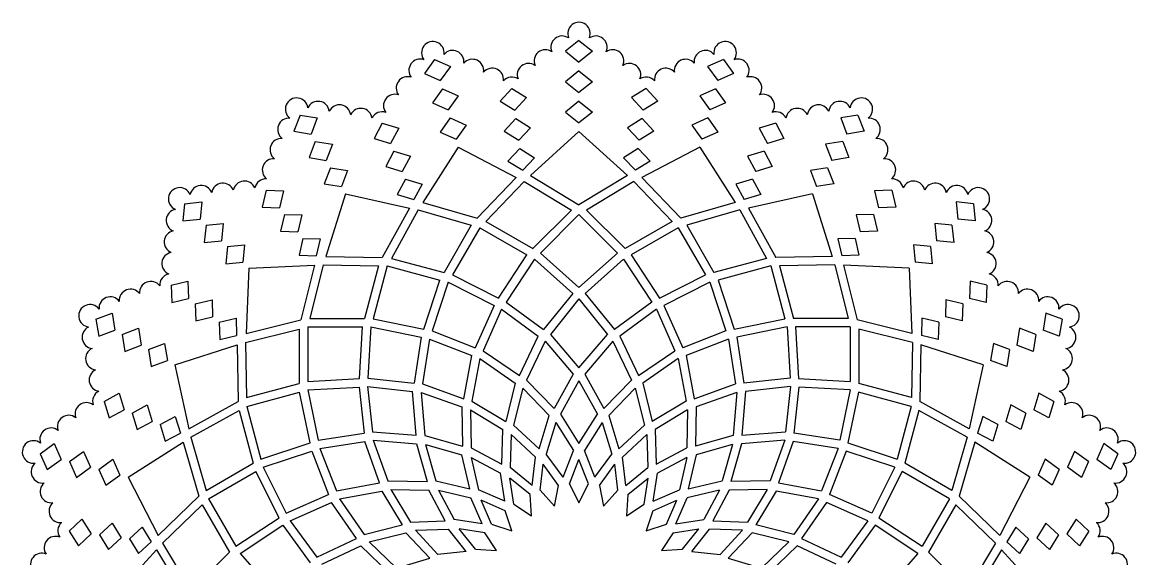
# Model space of a CAD drawing. Extents: x -93 to 331, y 65 to 273.
# Drawn here: x -89.9 to 107.3, y 178.2 to 273.2 of the extents above; entities that cross this region are included whole.
import ezdxf

# ---------------------------------------------------------------- set-up
doc = ezdxf.new("R2010")
doc.units = 0
doc.layers.get('0').update_dxf_attribs({"linetype": 'CONTINUOUS'})

msp = doc.modelspace()

# ---------------------------------------------------------------- linework, layer by layer
for p, q in [((8.71, 270.02), (6.34, 268.09)), ((8.71, 270.02), (11.08, 268.09)), ((-16.86, 266.66), (-18.65, 264.17)), ((-16.86, 266.66), (-14.06, 265.4)), ((6.34, 268.09), (8.71, 266.15)), ((11.08, 268.09), (8.71, 266.15)), ((34.28, 266.66), (31.49, 265.4)), ((34.28, 266.66), (36.07, 264.17)), ((-14.06, 265.4), (-15.85, 262.92)), ((8.71, 264.65), (6.34, 262.71)), ((8.71, 264.65), (11.08, 262.71)), ((31.49, 265.4), (33.28, 262.92)), ((-18.65, 264.17), (-15.85, 262.92)), ((6.34, 262.71), (8.71, 260.78)), ((11.08, 262.71), (8.71, 260.78)), ((36.07, 264.17), (33.28, 262.92)), ((-15.47, 261.47), (-17.26, 258.98)), ((-15.47, 261.47), (-12.67, 260.21)), ((-3.17, 261.5), (-5.27, 259.27)), ((-3.17, 261.5), (-0.57, 259.89)), ((20.59, 261.5), (17.99, 259.89)), ((20.59, 261.5), (22.69, 259.27)), ((32.89, 261.47), (30.09, 260.21)), ((32.89, 261.47), (34.68, 258.98)), ((-17.26, 258.98), (-14.46, 257.73)), ((-12.67, 260.21), (-14.46, 257.73)), ((-5.27, 259.27), (-2.67, 257.66)), ((-0.57, 259.89), (-2.67, 257.66)), ((8.71, 259.28), (6.34, 257.34)), ((8.71, 259.28), (11.08, 257.34)), ((17.99, 259.89), (20.09, 257.66)), ((22.69, 259.27), (20.09, 257.66)), ((30.09, 260.21), (31.88, 257.73)), ((34.68, 258.98), (31.88, 257.73)), ((-40.68, 256.79), (-41.77, 253.93)), ((-40.68, 256.79), (-37.66, 256.3)), ((6.34, 257.34), (8.71, 255.41)), ((11.08, 257.34), (8.71, 255.41)), ((58.1, 256.79), (55.08, 256.3)), ((58.1, 256.79), (59.19, 253.93)), ((-37.66, 256.3), (-38.75, 253.44)), ((-26.13, 255.35), (-27.58, 252.65)), ((-26.13, 255.35), (-23.2, 254.47)), ((-23.2, 254.47), (-24.65, 251.77)), ((-14.08, 256.28), (-15.87, 253.79)), ((-14.08, 256.28), (-11.28, 255.02)), ((-11.28, 255.02), (-13.07, 252.54)), ((-2.47, 256.17), (-4.57, 253.94)), ((-2.47, 256.17), (0.13, 254.56)), ((0.13, 254.56), (-1.97, 252.33)), ((19.89, 256.17), (17.29, 254.56)), ((17.29, 254.56), (19.39, 252.33)), ((19.89, 256.17), (21.99, 253.94)), ((31.5, 256.28), (28.7, 255.02)), ((28.7, 255.02), (30.49, 252.54)), ((31.5, 256.28), (33.29, 253.79)), ((43.55, 255.35), (40.62, 254.47)), ((40.62, 254.47), (42.07, 251.77)), ((43.55, 255.35), (45, 252.65)), ((55.08, 256.3), (56.17, 253.44)), ((-41.77, 253.93), (-38.75, 253.44)), ((-27.58, 252.65), (-24.65, 251.77)), ((-15.87, 253.79), (-13.07, 252.54)), ((-4.57, 253.94), (-1.97, 252.33)), ((8.71, 253.91), (0.15, 246.07)), ((8.71, 253.91), (17.27, 246.07)), ((21.99, 253.94), (19.39, 252.33)), ((33.29, 253.79), (30.49, 252.54)), ((45, 252.65), (42.07, 251.77)), ((59.19, 253.93), (56.17, 253.44)), ((-38, 252.14), (-39.08, 249.27)), ((-38, 252.14), (-34.97, 251.65)), ((-34.97, 251.65), (-36.06, 248.78)), ((-12.69, 251.09), (-18.93, 241.31)), ((-12.69, 251.09), (-2.39, 245.74)), ((-1.77, 250.85), (-3.87, 248.62)), ((-1.77, 250.85), (0.83, 249.24)), ((19.19, 250.85), (16.59, 249.24)), ((19.19, 250.85), (21.29, 248.62)), ((30.11, 251.09), (19.81, 245.74)), ((30.11, 251.09), (36.35, 241.31)), ((55.42, 252.14), (52.39, 251.65)), ((52.39, 251.65), (53.48, 248.78)), ((55.42, 252.14), (56.5, 249.27)), ((-39.08, 249.27), (-36.06, 248.78)), ((-24.07, 250.38), (-25.52, 247.69)), ((-24.07, 250.38), (-21.14, 249.5)), ((-21.14, 249.5), (-22.59, 246.81)), ((-3.87, 248.62), (-1.26, 247.01)), ((0.83, 249.24), (-1.26, 247.01)), ((16.59, 249.24), (18.69, 247.01)), ((21.29, 248.62), (18.69, 247.01)), ((41.49, 250.38), (38.56, 249.5)), ((38.56, 249.5), (40.01, 246.81)), ((41.49, 250.38), (42.94, 247.69)), ((56.5, 249.27), (53.48, 248.78)), ((-35.31, 247.48), (-36.4, 244.62)), ((-35.31, 247.48), (-32.29, 246.99)), ((-32.29, 246.99), (-33.37, 244.13)), ((-25.52, 247.69), (-22.59, 246.81)), ((42.94, 247.69), (40.01, 246.81)), ((52.73, 247.48), (49.71, 246.99)), ((49.71, 246.99), (50.79, 244.13)), ((52.73, 247.48), (53.82, 244.62)), ((-36.4, 244.62), (-33.37, 244.13)), ((-22.02, 245.42), (-23.47, 242.72)), ((-22.02, 245.42), (-19.08, 244.54)), ((-19.08, 244.54), (-20.54, 241.84)), ((-2.39, 245.74), (-9.32, 238.54)), ((-1, 245.02), (-7.8, 237.96)), ((-1, 245.02), (7.39, 239.96)), ((0.15, 246.07), (8.71, 240.92)), ((17.27, 246.07), (8.71, 240.92)), ((18.42, 245.02), (10.03, 239.96)), ((18.42, 245.02), (25.22, 237.96)), ((19.81, 245.74), (26.74, 238.54)), ((39.44, 245.42), (36.5, 244.54)), ((36.5, 244.54), (37.96, 241.84)), ((39.44, 245.42), (40.89, 242.72)), ((53.82, 244.62), (50.79, 244.13)), ((-46.71, 243.47), (-47.41, 240.48)), ((-46.71, 243.47), (-43.65, 243.37)), ((-43.65, 243.37), (-44.35, 240.39)), ((-32.62, 242.83), (-36.12, 231.77)), ((-32.62, 242.83), (-21.29, 240.33)), ((-23.47, 242.72), (-20.54, 241.84)), ((40.89, 242.72), (37.96, 241.84)), ((50.04, 242.83), (38.71, 240.33)), ((50.04, 242.83), (53.54, 231.77)), ((64.13, 243.47), (61.07, 243.37)), ((61.07, 243.37), (61.77, 240.39)), ((64.13, 243.47), (64.83, 240.48)), ((-61.14, 241.09), (-61.45, 238.04)), ((-61.14, 241.09), (-58.09, 241.4)), ((-58.09, 241.4), (-58.4, 238.35)), ((-18.93, 241.31), (-9.32, 238.54)), ((36.35, 241.31), (26.74, 238.54)), ((75.51, 241.4), (75.82, 238.35)), ((78.56, 241.09), (75.51, 241.4)), ((78.56, 241.09), (78.87, 238.04)), ((-47.41, 240.48), (-44.35, 240.39)), ((-43.44, 239.2), (-44.14, 236.22)), ((-43.44, 239.2), (-40.38, 239.11)), ((-40.38, 239.11), (-41.08, 236.13)), ((-21.29, 240.33), (-26.13, 231.58)), ((-19.77, 239.99), (-24.51, 231.42)), ((-19.77, 239.99), (-10.36, 237.28)), ((7.39, 239.96), (0.56, 233.15)), ((8.71, 239.17), (1.87, 232.33)), ((8.71, 239.17), (15.55, 232.33)), ((10.03, 239.96), (16.86, 233.15)), ((37.19, 239.99), (27.78, 237.28)), ((37.19, 239.99), (41.93, 231.42)), ((38.71, 240.33), (43.55, 231.58)), ((60.86, 239.2), (57.8, 239.11)), ((57.8, 239.11), (58.5, 236.13)), ((60.86, 239.2), (61.56, 236.22)), ((64.83, 240.48), (61.77, 240.39)), ((-61.45, 238.04), (-58.4, 238.35)), ((-57.34, 237.29), (-57.65, 234.24)), ((-57.34, 237.29), (-54.3, 237.6)), ((-54.3, 237.6), (-54.6, 234.55)), ((-10.36, 237.28), (-15.18, 228.93)), ((-8.87, 236.85), (-13.71, 228.48)), ((-8.87, 236.85), (-0.5, 232.02)), ((-7.8, 237.96), (0.56, 233.15)), ((25.22, 237.96), (16.86, 233.15)), ((26.29, 236.85), (17.92, 232.02)), ((26.29, 236.85), (31.13, 228.48)), ((27.78, 237.28), (32.61, 228.93)), ((71.72, 237.6), (72.02, 234.55)), ((74.76, 237.29), (71.72, 237.6)), ((74.76, 237.29), (75.07, 234.24)), ((78.87, 238.04), (75.82, 238.35)), ((-44.14, 236.22), (-41.08, 236.13)), ((-40.17, 234.94), (-40.87, 231.96)), ((-40.17, 234.94), (-37.11, 234.85)), ((-37.11, 234.85), (-37.81, 231.87)), ((57.59, 234.94), (54.53, 234.85)), ((54.53, 234.85), (55.23, 231.87)), ((57.59, 234.94), (58.29, 231.96)), ((61.56, 236.22), (58.5, 236.13)), ((-57.65, 234.24), (-54.6, 234.55)), ((-53.54, 233.49), (-53.85, 230.45)), ((-53.54, 233.49), (-50.5, 233.8)), ((-50.5, 233.8), (-50.8, 230.75)), ((70.96, 233.49), (67.92, 233.8)), ((67.92, 233.8), (68.22, 230.75)), ((70.96, 233.49), (71.27, 230.45)), ((75.07, 234.24), (72.02, 234.55)), ((-53.85, 230.45), (-50.8, 230.75)), ((-40.87, 231.96), (-37.81, 231.87)), ((-36.12, 231.77), (-26.13, 231.58)), ((-24.51, 231.42), (-15.18, 228.93)), ((-5.52, 224.35), (-0.5, 232.02)), ((0.81, 231.27), (-4.18, 223.67)), ((0.81, 231.27), (7.59, 225.22)), ((1.87, 232.33), (8.71, 226.23)), ((8.71, 226.23), (15.55, 232.33)), ((16.61, 231.27), (9.83, 225.22)), ((16.61, 231.27), (21.6, 223.67)), ((17.92, 232.02), (22.94, 224.35)), ((41.93, 231.42), (32.61, 228.93)), ((53.54, 231.77), (43.55, 231.58)), ((58.29, 231.96), (55.23, 231.87)), ((71.27, 230.45), (68.22, 230.75)), ((-49.74, 229.69), (-50.26, 218.1)), ((-49.74, 229.69), (-38.15, 230.21)), ((-38.15, 230.21), (-40.56, 220.51)), ((-36.59, 230.28), (-38.95, 220.77)), ((-36.59, 230.28), (-26.8, 230.09)), ((-26.8, 230.09), (-29.3, 220.78)), ((-25.25, 230.07), (-27.76, 220.73)), ((-25.25, 230.07), (-15.91, 227.57)), ((42.67, 230.07), (33.33, 227.57)), ((42.67, 230.07), (45.18, 220.73)), ((54.01, 230.28), (44.22, 230.09)), ((44.22, 230.09), (46.72, 220.78)), ((54.01, 230.28), (56.37, 220.77)), ((55.57, 230.21), (57.98, 220.51)), ((67.16, 229.69), (55.57, 230.21)), ((67.16, 229.69), (67.68, 218.1)), ((-63.52, 226.66), (-60.54, 227.36)), ((-60.54, 227.36), (-60.44, 224.3)), ((-18.78, 218.86), (-15.91, 227.57)), ((-14.46, 227.18), (-17.31, 218.55)), ((-14.46, 227.18), (-6.34, 223.09)), ((-13.71, 228.48), (-5.52, 224.35)), ((22.94, 224.35), (31.13, 228.48)), ((31.88, 227.18), (23.76, 223.09)), ((31.88, 227.18), (34.73, 218.55)), ((33.33, 227.57), (36.2, 218.86)), ((77.96, 227.36), (77.86, 224.3)), ((80.94, 226.66), (77.96, 227.36)), ((-63.52, 226.66), (-63.42, 223.6)), ((7.59, 225.22), (2.45, 218.82)), ((9.83, 225.22), (14.97, 218.82)), ((80.94, 226.66), (80.84, 223.6)), ((-63.42, 223.6), (-60.44, 224.3)), ((-59.25, 223.39), (-56.27, 224.09)), ((-59.25, 223.39), (-59.16, 220.33)), ((-56.27, 224.09), (-56.18, 221.03)), ((-6.34, 223.09), (-9.66, 215.58)), ((-4.18, 223.67), (2.45, 218.82)), ((8.71, 224.22), (3.67, 217.95)), ((8.71, 224.22), (13.75, 217.95)), ((21.6, 223.67), (14.97, 218.82)), ((23.76, 223.09), (27.08, 215.58)), ((73.69, 224.09), (73.6, 221.03)), ((76.67, 223.39), (73.69, 224.09)), ((76.67, 223.39), (76.58, 220.33)), ((80.84, 223.6), (77.86, 224.3)), ((-76.84, 220.63), (-73.98, 221.72)), ((-73.98, 221.72), (-73.49, 218.69)), ((-59.16, 220.33), (-56.18, 221.03)), ((-5, 222.41), (-8.25, 215.06)), ((-5, 222.41), (1.48, 217.66)), ((22.42, 222.41), (15.94, 217.66)), ((22.42, 222.41), (25.67, 215.06)), ((76.58, 220.33), (73.6, 221.03)), ((91.4, 221.72), (90.91, 218.69)), ((94.26, 220.63), (91.4, 221.72)), ((-76.84, 220.63), (-76.35, 217.61)), ((-72.19, 217.94), (-69.32, 219.03)), ((-69.32, 219.03), (-68.83, 216.01)), ((-54.99, 220.12), (-52.01, 220.82)), ((-54.99, 220.12), (-54.9, 217.06)), ((-52.01, 220.82), (-51.92, 217.76)), ((-50.33, 216.54), (-40.82, 218.9)), ((-50.26, 218.1), (-40.56, 220.51)), ((-40.82, 218.9), (-40.83, 209.25)), ((-39.32, 219.27), (-39.33, 209.6)), ((-39.32, 219.27), (-29.65, 219.28)), ((-38.95, 220.77), (-29.3, 220.78)), ((-30.17, 210.12), (-29.65, 219.28)), ((-28.15, 219.28), (-28.67, 210.2)), ((-28.15, 219.28), (-19.25, 217.43)), ((-27.76, 220.73), (-18.78, 218.86)), ((36.2, 218.86), (45.18, 220.73)), ((45.57, 219.28), (36.67, 217.43)), ((45.57, 219.28), (46.09, 210.2)), ((56.37, 220.77), (46.72, 220.78)), ((56.74, 219.27), (47.07, 219.28)), ((47.07, 219.28), (47.59, 210.12)), ((56.74, 219.27), (56.75, 209.6)), ((67.68, 218.1), (57.98, 220.51)), ((58.24, 218.9), (58.25, 209.25)), ((67.75, 216.54), (58.24, 218.9)), ((69.43, 220.82), (69.34, 217.76)), ((72.41, 220.12), (69.43, 220.82)), ((72.41, 220.12), (72.32, 217.06)), ((86.74, 219.03), (86.25, 216.01)), ((89.61, 217.94), (86.74, 219.03)), ((94.26, 220.63), (93.77, 217.61)), ((-76.35, 217.61), (-73.49, 218.69)), ((-72.19, 217.94), (-71.7, 214.92)), ((-54.9, 217.06), (-51.92, 217.76)), ((-19.25, 217.43), (-20.51, 209.31)), ((-17.78, 217.12), (-19.01, 209.18)), ((-17.78, 217.12), (-10.29, 214.21)), ((-17.31, 218.55), (-9.66, 215.58)), ((-1.85, 210.64), (1.48, 217.66)), ((3.67, 217.95), (8.71, 212.03)), ((8.71, 212.03), (13.75, 217.95)), ((15.94, 217.66), (19.27, 210.64)), ((34.73, 218.55), (27.08, 215.58)), ((35.2, 217.12), (27.71, 214.21)), ((35.2, 217.12), (36.43, 209.18)), ((36.67, 217.43), (37.93, 209.31)), ((72.32, 217.06), (69.34, 217.76)), ((89.61, 217.94), (89.12, 214.92)), ((93.77, 217.61), (90.91, 218.69)), ((-71.7, 214.92), (-68.83, 216.01)), ((-67.53, 215.26), (-64.67, 216.34)), ((-67.53, 215.26), (-67.04, 212.24)), ((-64.67, 216.34), (-64.18, 213.32)), ((-62.88, 212.57), (-51.82, 216.07)), ((-51.82, 216.07), (-51.63, 206.08)), ((-50.33, 216.54), (-50.15, 206.75)), ((-8.25, 215.06), (-1.85, 210.64)), ((2.72, 216.76), (-0.56, 209.85)), ((2.72, 216.76), (7.67, 210.93)), ((14.7, 216.76), (9.75, 210.93)), ((14.7, 216.76), (17.98, 209.85)), ((19.27, 210.64), (25.67, 215.06)), ((67.75, 216.54), (67.57, 206.75)), ((69.24, 216.07), (69.05, 206.08)), ((80.3, 212.57), (69.24, 216.07)), ((82.09, 216.34), (81.6, 213.32)), ((84.95, 215.26), (82.09, 216.34)), ((84.95, 215.26), (84.46, 212.24)), ((89.12, 214.92), (86.25, 216.01)), ((-67.04, 212.24), (-64.18, 213.32)), ((-11.68, 206.56), (-10.29, 214.21)), ((-8.86, 213.66), (-10.24, 206.13)), ((-8.86, 213.66), (-2.57, 209.31)), ((26.28, 213.66), (19.99, 209.31)), ((26.28, 213.66), (27.66, 206.13)), ((27.71, 214.21), (29.1, 206.56)), ((84.46, 212.24), (81.6, 213.32)), ((-62.88, 212.57), (-60.38, 201.24)), ((80.3, 212.57), (77.8, 201.24)), ((-50.15, 206.75), (-40.83, 209.25)), ((-39.33, 209.6), (-30.17, 210.12)), ((-28.67, 210.2), (-20.51, 209.31)), ((-19.01, 209.18), (-11.68, 206.56)), ((-2.57, 209.31), (-4.26, 202.54)), ((-0.56, 209.85), (4.29, 204.83)), ((7.67, 210.93), (4.29, 204.83)), ((8.71, 209.71), (5.45, 203.83)), ((8.71, 209.71), (11.97, 203.83)), ((9.75, 210.93), (13.13, 204.83)), ((17.98, 209.85), (13.13, 204.83)), ((19.99, 209.31), (21.68, 202.54)), ((29.1, 206.56), (36.43, 209.18)), ((46.09, 210.2), (37.93, 209.31)), ((47.59, 210.12), (56.75, 209.6)), ((67.57, 206.75), (58.25, 209.25)), ((-75.4, 206.08), (-72.7, 207.53)), ((-72.7, 207.53), (-71.82, 204.6)), ((-50.12, 205.2), (-40.78, 207.71)), ((-38.91, 198.73), (-40.78, 207.71)), ((-39.33, 208.1), (-30.25, 208.62)), ((-39.33, 208.1), (-37.48, 199.2)), ((-30.25, 208.62), (-29.36, 200.45)), ((-28.75, 208.7), (-20.76, 207.83)), ((-28.75, 208.7), (-27.88, 200.71)), ((-20.13, 200.08), (-20.76, 207.83)), ((-19.24, 207.67), (-12.04, 205.1)), ((-19.24, 207.67), (-18.62, 200.04)), ((-1.25, 208.4), (-2.88, 201.88)), ((-1.25, 208.4), (3.42, 203.57)), ((18.67, 208.4), (14, 203.57)), ((18.67, 208.4), (20.3, 201.88)), ((36.66, 207.67), (29.46, 205.1)), ((36.66, 207.67), (36.04, 200.04)), ((38.18, 207.83), (37.55, 200.08)), ((46.17, 208.7), (38.18, 207.83)), ((46.17, 208.7), (45.3, 200.71)), ((47.67, 208.62), (46.78, 200.45)), ((56.75, 208.1), (47.67, 208.62)), ((56.75, 208.1), (54.9, 199.2)), ((58.2, 207.71), (56.33, 198.73)), ((67.54, 205.2), (58.2, 207.71)), ((90.12, 207.53), (89.24, 204.6)), ((92.82, 206.08), (90.12, 207.53)), ((-75.4, 206.08), (-74.52, 203.15)), ((-70.44, 204.02), (-67.74, 205.47)), ((-67.74, 205.47), (-66.86, 202.54)), ((-60.38, 201.24), (-51.63, 206.08)), ((-50.12, 205.2), (-47.62, 195.86)), ((-12.04, 205.1), (-11.92, 198.12)), ((-10.24, 206.13), (-4.26, 202.54)), ((27.66, 206.13), (21.68, 202.54)), ((29.46, 205.1), (29.34, 198.12)), ((67.54, 205.2), (65.04, 195.86)), ((77.8, 201.24), (69.05, 206.08)), ((85.16, 205.47), (84.28, 202.54)), ((87.86, 204.02), (85.16, 205.47)), ((92.82, 206.08), (91.94, 203.15)), ((-74.52, 203.15), (-71.82, 204.6)), ((-70.44, 204.02), (-69.55, 201.09)), ((-65.47, 201.97), (-62.78, 203.42)), ((-62.78, 203.42), (-61.89, 200.48)), ((-60.04, 199.72), (-51.47, 204.45)), ((-51.47, 204.45), (-48.98, 195.13)), ((-10.53, 204.56), (-4.76, 201.1)), ((-10.53, 204.56), (-10.41, 197.83)), ((1.63, 197.67), (3.42, 203.57)), ((5.45, 203.83), (8.71, 198.61)), ((8.71, 198.61), (11.97, 203.83)), ((14, 203.57), (15.79, 197.67)), ((27.95, 204.56), (22.18, 201.1)), ((27.95, 204.56), (27.83, 197.83)), ((68.89, 204.45), (66.4, 195.13)), ((77.46, 199.72), (68.89, 204.45)), ((80.2, 203.42), (79.31, 200.48)), ((82.89, 201.97), (80.2, 203.42)), ((87.86, 204.02), (86.97, 201.09)), ((91.94, 203.15), (89.24, 204.6)), ((-69.55, 201.09), (-66.86, 202.54)), ((-65.47, 201.97), (-64.59, 199.03)), ((-2.88, 201.88), (1.63, 197.67)), ((4.62, 202.33), (2.91, 196.73)), ((4.62, 202.33), (7.72, 197.36)), ((12.8, 202.33), (9.7, 197.36)), ((12.8, 202.33), (14.51, 196.73)), ((15.79, 197.67), (20.3, 201.88)), ((82.89, 201.97), (82.01, 199.03)), ((86.97, 201.09), (84.28, 202.54)), ((-64.59, 199.03), (-61.89, 200.48)), ((-60.04, 199.72), (-57.33, 190.31)), ((-37.48, 199.2), (-29.36, 200.45)), ((-27.88, 200.71), (-20.13, 200.08)), ((-27.72, 199.19), (-25.15, 191.98)), ((-27.72, 199.19), (-20.09, 198.57)), ((-18.62, 200.04), (-11.92, 198.12)), ((-4.97, 194.94), (-4.76, 201.1)), ((-3.29, 200.21), (-3.49, 194.36)), ((-3.29, 200.21), (0.99, 196.21)), ((20.71, 200.21), (16.43, 196.21)), ((20.71, 200.21), (20.91, 194.36)), ((22.18, 201.1), (22.39, 194.94)), ((36.04, 200.04), (29.34, 198.12)), ((45.14, 199.19), (37.51, 198.57)), ((37.55, 200.08), (45.3, 200.71)), ((45.14, 199.19), (42.57, 191.98)), ((54.9, 199.2), (46.78, 200.45)), ((77.46, 199.72), (74.75, 190.31)), ((82.01, 199.03), (79.31, 200.48)), ((-86.71, 196.81), (-84.22, 198.6)), ((-84.22, 198.6), (-82.97, 195.8)), ((-81.52, 195.42), (-79.03, 197.21)), ((-79.03, 197.21), (-77.78, 194.41)), ((-71.14, 192.63), (-61.36, 198.87)), ((-61.36, 198.87), (-58.59, 189.27)), ((-47.62, 195.86), (-38.91, 198.73)), ((-47.23, 194.41), (-38.6, 197.26)), ((-38.6, 197.26), (-35.63, 189.6)), ((-37.17, 197.73), (-29.23, 198.96)), ((-37.17, 197.73), (-34.26, 190.23)), ((-26.61, 191.63), (-29.23, 198.96)), ((-20.09, 198.57), (-18.17, 191.87)), ((-18.49, 198.44), (-12.03, 196.59)), ((-18.49, 198.44), (-16.64, 191.98)), ((-10.41, 197.83), (-4.97, 194.94)), ((5.89, 192.66), (7.72, 197.36)), ((11.53, 192.66), (9.7, 197.36)), ((22.39, 194.94), (27.83, 197.83)), ((35.91, 198.44), (29.45, 196.59)), ((35.91, 198.44), (34.06, 191.98)), ((37.51, 198.57), (35.59, 191.87)), ((46.65, 198.96), (44.03, 191.63)), ((54.59, 197.73), (46.65, 198.96)), ((54.59, 197.73), (51.68, 190.23)), ((56.02, 197.26), (53.05, 189.6)), ((64.65, 194.41), (56.02, 197.26)), ((56.33, 198.73), (65.04, 195.86)), ((78.78, 198.87), (76.01, 189.27)), ((88.56, 192.63), (78.78, 198.87)), ((96.45, 197.21), (95.2, 194.41)), ((98.94, 195.42), (96.45, 197.21)), ((101.64, 198.6), (100.39, 195.8)), ((104.13, 196.81), (101.64, 198.6)), ((-86.71, 196.81), (-85.45, 194.01)), ((-85.45, 194.01), (-82.97, 195.8)), ((-81.52, 195.42), (-80.26, 192.62)), ((-76.33, 194.03), (-73.85, 195.82)), ((-73.85, 195.82), (-72.59, 193.02)), ((-10.64, 190.59), (-12.03, 196.59)), ((-10.38, 196.12), (-5.21, 193.37)), ((-10.38, 196.12), (-9.06, 190.41)), ((0.44, 191.2), (0.99, 196.21)), ((5.89, 192.66), (2.91, 196.73)), ((7.03, 191.45), (8.71, 195.77)), ((10.39, 191.45), (8.71, 195.77)), ((11.53, 192.66), (14.51, 196.73)), ((16.98, 191.2), (16.43, 196.21)), ((27.8, 196.12), (22.63, 193.37)), ((27.8, 196.12), (26.48, 190.41)), ((29.45, 196.59), (28.06, 190.59)), ((91.27, 195.82), (90.01, 193.02)), ((93.75, 194.03), (91.27, 195.82)), ((98.94, 195.42), (97.68, 192.62)), ((102.87, 194.01), (100.39, 195.8)), ((104.13, 196.81), (102.87, 194.01)), ((-80.26, 192.62), (-77.78, 194.41)), ((-76.33, 194.03), (-75.07, 191.23)), ((-57.33, 190.31), (-48.98, 195.13)), ((-56.9, 188.82), (-48.53, 193.66)), ((-44.41, 185.47), (-48.53, 193.66)), ((-47.23, 194.41), (-43.14, 186.29)), ((-4.44, 188.38), (-5.21, 193.37)), ((0.44, 191.2), (-3.49, 194.36)), ((1.86, 190.33), (2.36, 194.94)), ((5.1, 191.2), (2.36, 194.94)), ((12.32, 191.2), (15.06, 194.94)), ((15.56, 190.33), (15.06, 194.94)), ((16.98, 191.2), (20.91, 194.36)), ((21.86, 188.38), (22.63, 193.37)), ((64.65, 194.41), (60.56, 186.29)), ((65.95, 193.66), (61.83, 185.47)), ((74.32, 188.82), (65.95, 193.66)), ((74.75, 190.31), (66.4, 195.13)), ((93.75, 194.03), (92.49, 191.23)), ((97.68, 192.62), (95.2, 194.41)), ((-75.07, 191.23), (-72.59, 193.02)), ((-71.14, 192.63), (-65.79, 182.34)), ((-34.26, 190.23), (-26.61, 191.63)), ((-25.15, 191.98), (-18.17, 191.87)), ((-16.64, 191.98), (-10.64, 190.59)), ((-2.85, 187.9), (-3.56, 192.48)), ((0.06, 189.58), (-3.56, 192.48)), ((7.03, 191.45), (8.71, 188.09)), ((8.71, 188.09), (10.39, 191.45)), ((17.36, 189.58), (20.98, 192.48)), ((20.27, 187.9), (20.98, 192.48)), ((28.06, 190.59), (34.06, 191.98)), ((42.57, 191.98), (35.59, 191.87)), ((44.03, 191.63), (51.68, 190.23)), ((88.56, 192.63), (83.21, 182.34)), ((92.49, 191.23), (90.01, 193.02)), ((-43.14, 186.29), (-35.63, 189.6)), ((-33.71, 188.81), (-26.18, 190.19)), ((-26.18, 190.19), (-22.59, 184.21)), ((-24.61, 190.48), (-17.89, 190.36)), ((-24.61, 190.48), (-21.15, 184.71)), ((-14.99, 184.92), (-17.89, 190.36)), ((-16.17, 190.33), (-10.46, 189.01)), ((-16.17, 190.33), (-13.42, 185.16)), ((-4.44, 188.38), (-9.06, 190.41)), ((0.28, 185.83), (0.06, 189.58)), ((1.86, 190.33), (4.35, 187.52)), ((4.35, 187.52), (5.1, 191.2)), ((12.32, 191.2), (13.07, 187.52)), ((13.07, 187.52), (15.56, 190.33)), ((17.36, 189.58), (17.14, 185.83)), ((21.86, 188.38), (26.48, 190.41)), ((33.59, 190.33), (27.88, 189.01)), ((33.59, 190.33), (30.84, 185.16)), ((35.31, 190.36), (32.41, 184.92)), ((42.03, 190.48), (35.31, 190.36)), ((42.03, 190.48), (38.57, 184.71)), ((43.6, 190.19), (40.01, 184.21)), ((51.13, 188.81), (43.6, 190.19)), ((60.56, 186.29), (53.05, 189.6)), ((-65.79, 182.34), (-58.59, 189.27)), ((-65.07, 180.95), (-58.02, 187.75)), ((-58.02, 187.75), (-53.2, 179.39)), ((-56.9, 188.82), (-52.07, 180.44)), ((-42.46, 184.95), (-35.11, 188.19)), ((-30.69, 181.8), (-35.11, 188.19)), ((-33.71, 188.81), (-29.36, 182.52)), ((-8.43, 184.39), (-10.46, 189.01)), ((-6.77, 184.34), (-8.64, 188.59)), ((-4.39, 186.72), (-8.64, 188.59)), ((-2.85, 187.9), (0.28, 185.83)), ((17.14, 185.83), (20.27, 187.9)), ((21.81, 186.72), (26.06, 188.59)), ((24.19, 184.34), (26.06, 188.59)), ((25.85, 184.39), (27.88, 189.01)), ((51.13, 188.81), (46.78, 182.52)), ((52.53, 188.19), (48.11, 181.8)), ((59.88, 184.95), (52.53, 188.19)), ((74.32, 188.82), (69.49, 180.44)), ((75.44, 187.75), (70.62, 179.39)), ((82.49, 180.95), (75.44, 187.75)), ((83.21, 182.34), (76.01, 189.27)), ((-52.07, 180.44), (-44.41, 185.47)), ((-3.21, 183.15), (-4.39, 186.72)), ((21.81, 186.72), (20.63, 183.15)), ((61.83, 185.47), (69.49, 180.44)), ((-81.55, 183.12), (-79.32, 185.22)), ((-79.32, 185.22), (-77.71, 182.62)), ((-76.22, 182.42), (-73.99, 184.52)), ((-73.99, 184.52), (-72.38, 181.92)), ((-70.9, 181.72), (-68.67, 183.82)), ((-68.67, 183.82), (-67.06, 181.21)), ((-51.32, 179.14), (-43.72, 184.13)), ((-43.72, 184.13), (-38.87, 177.5)), ((-42.46, 184.95), (-37.72, 178.46)), ((-29.36, 182.52), (-22.59, 184.21)), ((-21.15, 184.71), (-14.99, 184.92)), ((-20.26, 183.24), (-14.41, 183.44)), ((-11.25, 179.51), (-14.41, 183.44)), ((-8.43, 184.39), (-13.42, 185.16)), ((-9.63, 179.89), (-12.54, 183.51)), ((-7.95, 182.8), (-12.54, 183.51)), ((-6.77, 184.34), (-3.21, 183.15)), ((20.63, 183.15), (24.19, 184.34)), ((25.37, 182.8), (29.96, 183.51)), ((25.85, 184.39), (30.84, 185.16)), ((27.05, 179.89), (29.96, 183.51)), ((28.67, 179.51), (31.83, 183.44)), ((37.68, 183.24), (31.83, 183.44)), ((32.41, 184.92), (38.57, 184.71)), ((46.78, 182.52), (40.01, 184.21)), ((59.88, 184.95), (55.14, 178.46)), ((61.14, 184.13), (56.29, 177.5)), ((68.74, 179.14), (61.14, 184.13)), ((86.09, 183.82), (84.48, 181.21)), ((88.32, 181.72), (86.09, 183.82)), ((91.41, 184.52), (89.8, 181.92)), ((93.64, 182.42), (91.41, 184.52)), ((96.74, 185.22), (95.13, 182.62)), ((98.97, 183.12), (96.74, 185.22)), ((-81.55, 183.12), (-79.94, 180.52)), ((-79.94, 180.52), (-77.71, 182.62)), ((-76.22, 182.42), (-74.61, 179.82)), ((-74.61, 179.82), (-72.38, 181.92)), ((-70.9, 181.72), (-69.29, 179.11)), ((-37.72, 178.46), (-30.69, 181.8)), ((-28.45, 181.2), (-21.93, 182.82)), ((-17.72, 178.32), (-21.93, 182.82)), ((-20.26, 183.24), (-16.27, 178.96)), ((-5.88, 179.66), (-7.95, 182.8)), ((25.37, 182.8), (23.3, 179.66)), ((37.68, 183.24), (33.69, 178.96)), ((39.35, 182.82), (35.14, 178.32)), ((45.87, 181.2), (39.35, 182.82)), ((48.11, 181.8), (55.14, 178.46)), ((88.32, 181.72), (86.71, 179.11)), ((92.03, 179.82), (89.8, 181.92)), ((93.64, 182.42), (92.03, 179.82)), ((97.36, 180.52), (95.13, 182.62)), ((98.97, 183.12), (97.36, 180.52)), ((-73.96, 171.24), (-66.12, 179.8)), ((-69.29, 179.11), (-67.06, 181.21)), ((-66.12, 179.8), (-60.97, 171.24)), ((-65.07, 180.95), (-60.01, 172.56)), ((-36.81, 177.23), (-29.9, 180.51)), ((-29.9, 180.51), (-24.88, 175.66)), ((-28.45, 181.2), (-23.62, 176.52)), ((-11.25, 179.51), (-16.27, 178.96)), ((-9.63, 179.89), (-5.88, 179.66)), ((23.3, 179.66), (27.05, 179.89)), ((28.67, 179.51), (33.69, 178.96)), ((45.87, 181.2), (41.04, 176.52)), ((47.32, 180.51), (42.3, 175.66)), ((54.23, 177.23), (47.32, 180.51)), ((82.49, 180.95), (77.43, 172.56)), ((83.54, 179.8), (78.39, 171.24)), ((91.38, 171.24), (83.54, 179.8)), ((86.71, 179.11), (84.48, 181.21)), ((-60.01, 172.56), (-53.2, 179.39)), ((-51.32, 179.14), (-45.27, 172.36)), ((-23.62, 176.52), (-17.72, 178.32)), ((35.14, 178.32), (41.04, 176.52)), ((68.74, 179.14), (62.69, 172.36)), ((77.43, 172.56), (70.62, 179.39))]:
    msp.add_line(p, q)
for centre, start, end in [((8.71, 271.24), 336.9872, 203.0128), ((5.73, 268.81), 55.4402, 203.0128), ((11.69, 268.81), 336.9872, 124.5598), ((-17.17, 267.83), 351.9872, 218.0128), ((-13.67, 266.26), 351.9872, 139.5598), ((2.76, 266.38), 55.4402, 203.0128), ((14.66, 266.38), 336.9872, 124.5598), ((31.09, 266.26), 40.4402, 188.0128), ((34.59, 267.83), 321.9872, 188.0128), ((-19.42, 264.72), 70.4402, 218.0128), ((-10.17, 264.68), 351.9872, 139.5598), ((27.59, 264.68), 40.4402, 188.0128), ((36.84, 264.72), 321.9872, 109.5598), ((-6.66, 263.1), 352.8797, 139.5598), ((-0.22, 263.95), 55.4402, 202.1203), ((17.64, 263.95), 337.8797, 124.5598), ((24.08, 263.1), 40.4402, 187.1203), ((-21.66, 261.6), 70.4402, 218.0128), ((-3.18, 261.53), 56.3327, 138.6673), ((20.6, 261.53), 41.3327, 123.6673), ((39.08, 261.6), 321.9872, 109.5598), ((-23.91, 258.48), 70.4402, 217.1203), ((41.33, 258.48), 322.8797, 109.5598), ((-41.29, 257.84), 6.9872, 233.0128), ((-37.5, 257.23), 6.9872, 154.5598), ((-33.71, 256.61), 6.9872, 154.5598), ((51.13, 256.61), 25.4402, 173.0128), ((54.92, 257.23), 25.4402, 173.0128), ((58.71, 257.84), 306.9872, 173.0128), ((-29.92, 255.99), 7.8797, 154.5598), ((-26.14, 255.38), 71.3327, 153.6673), ((43.56, 255.38), 26.3327, 108.6673), ((47.34, 255.99), 25.4402, 172.1203), ((-42.65, 254.25), 85.4402, 233.0128), ((60.07, 254.25), 306.9872, 94.5598), ((-44.01, 250.66), 85.4402, 233.0128), ((61.43, 250.66), 306.9872, 94.5598), ((-45.38, 247.07), 85.4402, 232.1203), ((62.8, 247.07), 307.8797, 94.5598), ((-54.36, 242.72), 21.9872, 169.5598), ((-50.54, 243.11), 22.8797, 169.5598), ((-46.73, 243.49), 86.3327, 168.6673), ((64.15, 243.49), 11.3327, 93.6673), ((67.96, 243.11), 10.4402, 157.1203), ((71.78, 242.72), 10.4402, 158.0128), ((-62, 241.95), 21.9872, 248.0128), ((-58.18, 242.34), 21.9872, 169.5598), ((75.6, 242.34), 10.4402, 158.0128), ((79.42, 241.95), 291.9872, 158.0128), ((-62.39, 238.13), 100.4402, 248.0128), ((79.81, 238.13), 291.9872, 79.5598), ((-62.77, 234.31), 100.4402, 248.0128), ((80.19, 234.31), 291.9872, 79.5598), ((-63.16, 230.49), 100.4402, 247.1203), ((80.58, 230.49), 292.8797, 79.5598), ((-67.12, 225.33), 37.8797, 184.5598), ((-63.54, 226.68), 101.3327, 183.6673), ((80.96, 226.68), 356.3327, 78.6673), ((84.54, 225.33), 355.4402, 142.1203), ((-70.71, 223.96), 36.9872, 184.5598), ((88.13, 223.96), 355.4402, 143.0128), ((-77.89, 221.24), 36.9872, 263.0128), ((-74.3, 222.6), 36.9872, 184.5598), ((91.72, 222.6), 355.4402, 143.0128), ((95.31, 221.24), 276.9872, 143.0128), ((-77.28, 217.45), 115.4402, 263.0128), ((94.7, 217.45), 276.9872, 64.5598), ((-76.66, 213.66), 115.4402, 263.0128), ((94.08, 213.66), 276.9872, 64.5598), ((-76.04, 209.87), 115.4402, 262.1203), ((93.47, 209.87), 277.8797, 64.5598), ((-75.43, 206.09), 116.3327, 198.6673), ((92.85, 206.09), 341.3327, 63.6673), ((-78.53, 203.86), 52.8797, 199.5598), ((95.95, 203.86), 340.4402, 127.1203), ((-81.65, 201.61), 51.9872, 199.5598), ((99.07, 201.61), 340.4402, 128.0128), ((-84.77, 199.37), 51.9872, 199.5598), ((102.19, 199.37), 340.4402, 128.0128), ((-87.88, 197.12), 51.9872, 278.0128), ((105.3, 197.12), 261.9872, 128.0128), ((-86.31, 193.62), 130.4402, 278.0128), ((103.73, 193.62), 261.9872, 49.5598), ((-84.73, 190.12), 130.4402, 278.0128), ((102.15, 190.12), 261.9872, 49.5598), ((-83.15, 186.61), 130.4402, 277.1203), ((100.57, 186.61), 262.8797, 49.5598), ((-81.59, 183.13), 131.3327, 213.6673), ((99.01, 183.13), 326.3327, 48.6673), ((-84, 180.17), 67.8797, 214.5598), ((101.42, 180.17), 325.4402, 112.1203), ((-86.43, 177.19), 66.9872, 214.5598), ((103.85, 177.19), 325.4402, 113.0128)]:
    msp.add_arc(centre, 2, start, end)

doc.saveas('drawing.dxf')
